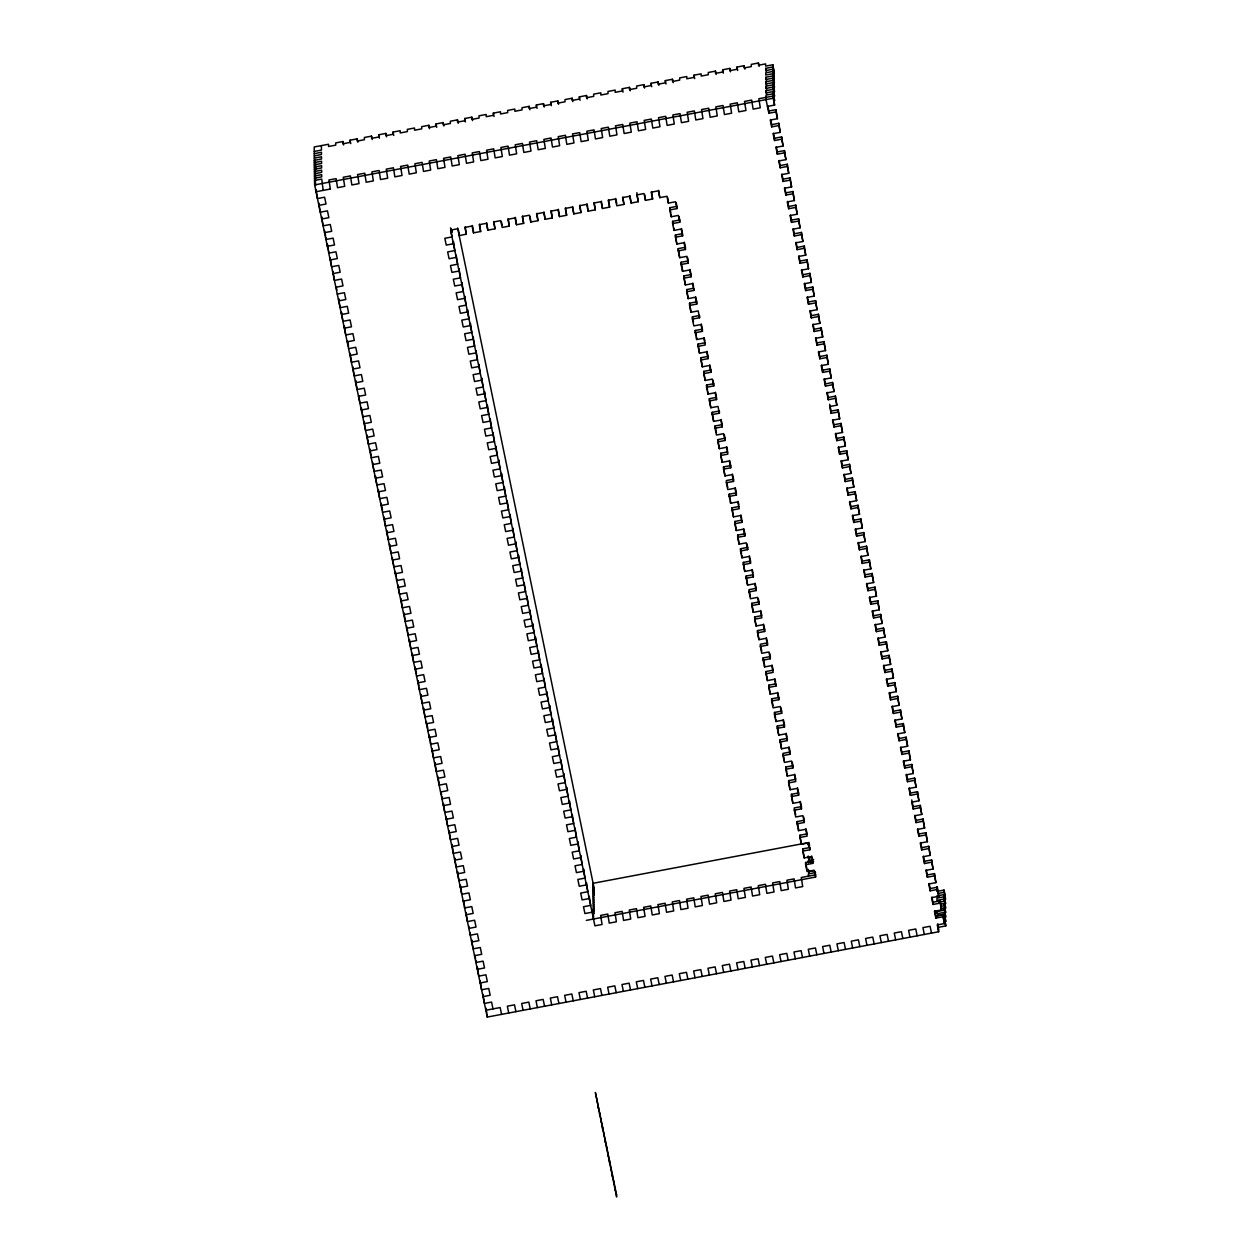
<?xml version="1.0" encoding="UTF-8"?>
<svg xmlns="http://www.w3.org/2000/svg" width="1260" height="1260" viewBox="0 0 1260 1260"><rect width="100%" height="100%" fill="white"/><g stroke="black" fill="none" stroke-linecap="round" stroke-linejoin="round"><path stroke-width="1.5" d="M343.586 144.963L342.877 141.545L335.711 142.9L335.743 145.136L328.577 146.491L328.545 144.254L314.228 146.963L314.622 184.921L487.258 1017.072L938.653 931.754L937.913 923.879M342.877 141.545L342.909 143.782L350.075 142.427L350.044 140.191L357.21 138.836L357.919 142.254M372.251 139.545L371.543 136.127L364.376 137.482L364.408 139.718L357.241 141.073L357.21 138.836M371.543 136.127L371.574 138.364L378.724 137.009L378.709 134.773L385.875 133.418L386.584 136.836M385.875 133.418L385.891 135.655L393.057 134.3L393.041 132.064L400.207 130.709L400.223 132.946L407.39 131.591L407.374 129.355L414.54 128L414.556 130.237L421.722 128.882L421.706 126.646L428.873 125.291L429.565 128.709M428.873 125.291L428.888 127.528L436.055 126.173L436.023 123.937L443.189 122.582L443.898 126M458.231 123.291L457.522 119.873L450.356 121.228L450.387 123.464L443.221 124.819L443.189 122.582M457.522 119.873L457.553 122.11L464.719 120.755L464.688 118.519L471.854 117.18L472.563 120.582M471.854 117.18L471.886 119.401L479.052 118.046L479.02 115.826L486.187 114.471L486.218 116.692L493.369 115.337L493.353 113.116L500.519 111.762L500.535 113.983L507.701 112.628L507.685 110.407L514.852 109.053L514.867 111.274L522.034 109.919L522.018 107.698L529.184 106.344L529.893 109.746M529.184 106.344L529.2 108.565L536.366 107.21L536.351 104.989L543.501 103.635L544.21 107.037M543.501 103.635L543.533 105.856L550.699 104.501L550.667 102.28L557.833 100.926L558.542 104.328M572.875 101.619L572.166 98.217L565 99.572L565.031 101.792L557.865 103.147L557.833 100.926M572.166 98.217L572.197 100.438L579.364 99.083L579.332 96.862L586.498 95.508L587.207 98.91M586.498 95.508L586.53 97.729L593.696 96.374L593.665 94.153L600.831 92.799L600.847 95.02L608.013 93.665L607.997 91.445L615.163 90.09L615.179 92.326L622.346 90.972L622.33 88.736L629.496 87.381L630.205 90.783M644.522 88.074L643.828 84.672L636.662 86.026L636.678 88.263L629.512 89.617L629.496 87.381M643.828 84.672L643.844 86.909L651.01 85.554L650.979 83.317L658.145 81.963L658.854 85.365M658.145 81.963L658.177 84.2L665.343 82.845L665.312 80.608L672.478 79.254L673.187 82.656M672.478 79.254L672.509 81.49L679.676 80.136L679.644 77.9L686.81 76.545L686.842 78.782L694.008 77.427L693.976 75.191L701.143 73.836L701.174 76.072L708.325 74.718L708.309 72.481L715.475 71.127L716.184 74.529M715.475 71.127L715.491 73.364L722.657 72.009L722.641 69.772L729.808 68.418L730.516 71.82M729.808 68.418L729.823 70.654L736.99 69.3L736.974 67.063L744.14 65.709L744.849 69.127M759.166 66.418L758.457 63L751.306 64.355L751.322 66.591L744.156 67.945L744.14 65.709M314.275 151.436L321.442 150.082L321.394 145.609M772.837 64.764L774.286 73.804L772.837 64.764L765.67 66.118L765.655 63.882L758.488 65.237L758.457 63M314.291 153.657L321.457 152.303L321.473 154.539L314.323 155.893M772.884 69.221L774.333 78.278L772.884 69.221L765.718 70.576L765.702 68.339L772.868 66.985M314.339 158.13L321.505 156.775L321.52 159.012L314.37 160.366L315.772 167.186M772.915 71.458L765.749 72.812L765.765 75.049L772.931 73.694L774.38 82.735L772.931 73.694M772.978 78.151L774.428 87.208L772.978 78.151L765.812 79.506L765.797 77.27L772.963 75.915M773.026 82.624L774.475 91.665L773.026 82.624L765.859 83.979L765.844 81.742L773.01 80.388M773.073 87.082L774.506 96.138L773.073 87.082L765.907 88.436L765.891 86.2L773.057 84.845M773.12 91.555L774.553 100.595L773.12 91.555L765.954 92.909L765.938 90.673L773.105 89.318M773.152 93.775L765.985 95.13L766.033 99.603L768.852 113.243L776.018 111.888L776.002 109.651L768.836 111.006L768.852 113.243M767.45 106.423L774.601 105.068L773.167 96.012L758.835 98.721L760.284 107.777L753.118 109.132L751.669 100.075L744.502 101.43L745.952 110.486L738.785 111.841L737.336 102.785L730.186 104.139L731.619 113.195L724.453 114.55L723.019 105.493L715.853 106.848L717.287 115.904L710.12 117.259L708.687 108.203L701.521 109.557L702.954 118.613L695.788 119.968L694.355 110.912L687.188 112.266L688.621 121.322L681.455 122.677L680.022 113.62L672.856 114.975L674.289 124.031L667.123 125.386L665.69 116.329L658.523 117.684L659.972 126.74L652.806 128.095L651.357 119.038L644.191 120.393L645.64 129.449L638.473 130.804L637.024 121.747L629.858 123.102L631.307 132.158L624.141 133.513L622.708 124.456L615.541 125.811L616.975 134.867L609.808 136.222L608.375 127.165L601.209 128.52L602.642 137.576L595.476 138.931L594.043 129.874L586.876 131.229L588.31 140.285L581.144 141.64L579.71 132.584L572.544 133.938L573.977 142.978L566.811 144.333L565.378 135.293L558.212 136.647L559.645 145.688L552.478 147.042L551.045 138.001L543.879 139.356L545.328 148.397L538.162 149.751L536.713 140.71L529.547 142.065L530.995 151.106L523.829 152.46L522.38 143.419L515.23 144.774L516.663 153.814L509.497 155.169L508.063 146.129L500.897 147.483L502.33 156.523L495.164 157.878L493.731 148.838L486.565 150.192L487.998 159.232L480.832 160.587L479.398 151.546L472.232 152.901L473.666 161.941L466.499 163.296L465.066 154.24L457.9 155.594L459.333 164.65L452.167 166.005L450.733 156.949L443.567 158.303L445.001 167.359L437.85 168.714L436.401 159.658L429.235 161.012L430.684 170.069L423.517 171.423L422.069 162.367L414.902 163.721L416.351 172.778L409.185 174.132L407.736 165.076L400.585 166.43L402.019 175.487L394.852 176.841L393.419 167.785L386.253 169.139L387.686 178.196L380.52 179.55L379.087 170.494L371.92 171.848L373.354 180.904L366.188 182.259L364.754 173.203L357.588 174.557L359.021 183.613L351.855 184.968L350.422 175.912L343.255 177.266L344.689 186.322L337.523 187.677L336.089 178.621L328.923 179.975L330.372 189.11M314.622 184.921L773.199 98.249L773.167 96.012M330.372 189.031L316.039 191.74L316.008 189.504L317.457 198.56L324.607 197.206L326.025 204.025L318.859 205.38L318.843 203.143L320.276 212.2L327.442 210.845L328.86 217.665L321.694 219.019L321.678 216.799L323.111 225.839L330.277 224.485L331.695 231.305L324.529 232.659M776.002 109.651L777.436 118.708L770.269 120.062L771.687 126.882L778.853 125.528L778.822 123.291L771.671 124.645L771.687 126.882M778.822 123.291L780.271 132.347L773.105 133.702L774.522 140.522L781.688 139.167L781.657 136.93L774.49 138.285L774.522 140.522M781.657 136.93L783.09 145.987L775.94 147.341L777.341 154.161L784.508 152.806L784.492 150.586L777.326 151.94L777.341 154.161M784.492 150.586L785.925 159.626L778.759 160.981L780.176 167.8L787.342 166.446L787.327 164.225L780.16 165.58L780.176 167.8M457.742 228.753L450.576 230.107L594.909 925.832L602.075 924.478L600.642 915.422L607.808 914.067L609.241 923.123L616.408 921.769L614.974 912.712L622.125 911.358L623.574 920.414L630.74 919.06L629.291 910.019L636.457 908.665L637.906 917.705L645.073 916.351L643.624 907.31L650.79 905.956L652.239 914.996L659.389 913.642L657.956 904.601L665.122 903.247L666.556 912.287L673.722 910.933L672.289 901.892L679.455 900.538L680.888 909.578L688.054 908.224L686.621 899.183L693.788 897.829L695.221 906.869L702.387 905.515L700.954 896.474L708.12 895.12L709.553 904.16L716.72 902.806L715.286 893.765L722.452 892.411L723.886 901.451L731.052 900.112L729.603 891.056L736.769 889.702L738.218 898.758L745.385 897.403L743.935 888.347L751.102 886.993L752.551 896.049L759.717 894.694L758.268 885.638L765.434 884.284L766.867 893.34L774.034 891.986L772.601 882.929L779.767 881.575L781.2 890.631L788.366 889.276L786.933 880.22L794.099 878.866L795.533 887.922L802.699 886.567L801.265 877.511L815.598 874.802L814.889 871.385M457.616 227.966L459.16 235.573L466.326 234.218L465.239 226.863M466.326 234.218L464.909 227.398L472.075 226.044L473.492 232.864L480.659 231.509L479.572 224.154M480.659 231.509L479.241 224.689L486.407 223.335L487.825 230.155L494.991 228.8L493.904 221.461M508.237 218.752L509.308 226.091L502.157 227.446L500.74 220.626L493.573 221.98L494.991 228.8M509.308 226.091L507.906 219.272L515.072 217.917L516.474 224.737L523.64 223.382L522.553 216.043M523.64 223.382L522.223 216.562L529.389 215.208L530.806 222.028L537.973 220.673L536.886 213.334M537.973 220.673L536.555 213.853L543.721 212.499L545.139 219.319L552.305 217.964L551.219 210.625M552.305 217.964L550.888 211.144L558.054 209.79L559.471 216.61L566.638 215.255L565.551 207.916M566.638 215.255L565.22 208.435L572.386 207.081L573.804 213.901L580.97 212.546L579.884 205.207M580.97 212.546L579.553 205.726L586.719 204.372L588.136 211.192L595.303 209.837L594.216 202.498M595.303 209.837L593.885 203.018L601.052 201.663L602.469 208.483L609.635 207.128L608.548 199.789M622.881 197.08L623.952 204.419L616.786 205.774L615.384 198.954L608.218 200.309L609.635 207.128M623.952 204.419L622.55 197.599L629.701 196.245L631.118 203.065L638.284 201.71L636.851 192.654M638.284 201.71L636.867 194.89L644.033 193.536L645.451 200.356L652.617 199.001L651.53 191.662M652.617 199.001L651.199 192.181L658.366 190.827L659.783 197.647L666.949 196.292L668.367 203.112L675.533 201.757L676.951 208.593L669.784 209.948L671.202 216.767L678.352 215.413L679.77 222.232L672.604 223.587L674.021 230.407L681.188 229.052L682.605 235.872L675.439 237.226L676.856 244.046L684.023 242.692L685.44 249.511L678.274 250.866L679.691 257.686L686.858 256.331L688.259 263.151L681.093 264.505L682.51 271.325L689.677 269.971L691.094 276.791L683.928 278.145L685.346 284.965L692.512 283.61L693.929 290.43L686.763 291.784L688.18 298.604L695.347 297.25L696.748 304.085L689.582 305.44L691 312.26L698.166 310.905L699.583 317.725L692.417 319.079L693.835 325.899L701.001 324.544L702.418 331.364L695.252 332.719L696.67 339.538L703.836 338.184L705.238 345.004L698.087 346.358L699.489 353.178L706.655 351.823L708.073 358.643L700.906 359.998L702.324 366.817L709.49 365.463L710.908 372.283L703.741 373.637L705.159 380.457L712.325 379.102L713.743 385.922L706.577 387.277L707.978 394.096L715.144 392.742L716.562 399.577L709.396 400.932L710.813 407.752L717.98 406.397L719.397 413.217L712.231 414.572L713.648 421.391L720.815 420.037L722.232 426.856L715.066 428.211L716.467 435.031L723.634 433.676L725.051 440.496L717.885 441.851L719.303 448.67L726.469 447.316L727.886 454.135L720.72 455.49L722.137 462.31L729.304 460.955L730.721 467.775L723.555 469.13L724.972 475.949L732.123 474.595L733.54 481.415L726.374 482.769L727.792 489.589L734.958 488.234L736.375 495.07L729.209 496.424L730.627 503.244L737.793 501.889L739.21 508.709L732.044 510.064L733.462 516.884L740.628 515.529L742.03 522.349L734.863 523.703L736.281 530.523L743.447 529.168L744.865 535.988L737.698 537.343L739.116 544.163L746.282 542.808L747.7 549.628L740.534 550.982L741.951 557.802L749.117 556.447L750.519 563.267L743.353 564.622L744.77 571.442L751.937 570.087L753.354 576.907L746.188 578.261L747.605 585.081L754.772 583.726L756.189 590.562L749.023 591.916L750.44 598.736L757.606 597.382L759.008 604.202L751.858 605.556L753.26 612.376L760.426 611.021L761.843 617.841L754.677 619.195L756.094 626.015L763.261 624.661L764.678 631.481L757.512 632.835L758.929 639.655L766.096 638.3L767.513 645.12L760.347 646.474L761.749 653.294L768.915 651.94L770.332 658.76L763.166 660.114L764.584 666.934L771.75 665.579L773.167 672.399L766.001 673.753L767.419 680.573L774.585 679.219L776.002 686.054L768.836 687.409L770.238 694.228L777.404 692.874L778.822 699.694L771.655 701.048L773.073 707.868L780.239 706.513L781.657 713.333L774.49 714.688L775.908 721.508L783.074 720.153L784.492 726.973L777.326 728.327L778.743 735.147L785.894 733.792L787.311 740.612L780.145 741.967L781.562 748.787L788.728 747.432L790.146 754.252L782.98 755.606L784.397 762.426L791.563 761.072L792.981 767.891L785.815 769.246L787.232 776.066L794.399 774.711L795.8 781.547L788.634 782.901L790.052 789.721L797.218 788.366L798.635 795.186L791.469 796.54L792.886 803.36L800.053 802.006L801.47 808.825L794.304 810.18L795.721 817L802.888 815.645L804.289 822.465L797.123 823.819L798.541 830.639L805.707 829.285L807.125 836.105L799.958 837.459L801.376 844.279L808.542 842.924L809.959 849.744L802.793 851.098L804.211 857.918L811.377 856.564L812.779 863.383L805.628 864.738L807.03 871.558L814.196 870.219L815.614 877.039L586.325 920.367M787.327 164.225L788.76 173.281L781.594 174.636L783.011 181.456L790.178 180.101L790.146 177.865L782.98 179.219L783.011 181.456M669.784 209.948L669.753 207.711L676.919 206.357L676.21 202.939M790.146 177.865L791.595 186.921L784.429 188.275L785.831 195.095L792.997 193.741L792.981 191.504L785.815 192.859L785.831 195.095M672.604 223.587L672.588 221.35L679.754 219.996L679.045 216.578M335.837 287.233L343.003 285.878L341.602 279.058L334.435 280.413L332.986 271.357L333.018 273.593L340.184 272.239L338.767 265.419L331.6 266.774L330.167 257.717L330.183 259.954L337.349 258.599L335.932 251.78L328.766 253.134L328.75 250.898M792.981 191.504L794.414 200.56L787.248 201.915L788.665 208.735L795.832 207.38L795.816 205.144L788.65 206.498L788.665 208.735M337.255 294.052L344.421 292.698L345.839 299.518L338.672 300.872L338.656 298.636L340.09 307.692L347.256 306.337L348.673 313.157L341.507 314.512L341.476 312.291L342.925 321.332L350.091 319.977L351.493 326.812L344.342 328.151L344.311 325.93L345.744 334.987L352.91 333.632L354.328 340.452L347.161 341.807M675.439 237.226L675.423 234.99L682.573 233.636L682.605 235.872M795.816 205.144L797.249 214.2L790.083 215.555L791.5 222.374L798.667 221.02L798.635 218.783L791.469 220.138L791.5 222.374M678.274 250.866L678.242 248.63L685.409 247.275L684.353 242.156M798.635 218.783L800.084 227.839L792.918 229.194L794.335 236.014L801.486 234.659L801.47 232.423L794.304 233.777L794.335 236.014M681.093 264.505L681.077 262.269L688.244 260.914L687.535 257.512M801.47 232.423L802.903 241.479L795.737 242.834L797.155 249.653L804.321 248.299L804.305 246.078L797.139 247.432L797.155 249.653M683.928 278.145L683.912 275.909L691.078 274.554L690.008 269.451M804.305 246.078L805.738 255.118L798.572 256.473L799.99 263.293L807.156 261.954L807.125 259.718L799.958 261.072L799.99 263.293M348.579 348.626L355.745 347.272L357.163 354.091L349.996 355.446L349.965 353.209L351.036 358.328M686.763 291.784L686.731 289.564L693.898 288.209L693.929 290.43M807.125 259.718L808.573 268.774L801.407 270.128L802.825 276.948L809.975 275.593L809.959 273.357L802.793 274.712L802.825 276.948M689.582 305.44L689.567 303.203L696.733 301.849L695.678 296.73M809.959 273.357L811.393 282.413L804.226 283.768L805.644 290.587L812.81 289.233L812.794 286.996L805.628 288.351L805.644 290.587M692.417 319.079L692.401 316.843L699.568 315.488L699.583 317.725M812.794 286.996L814.228 296.053L807.061 297.407L808.479 304.227L815.645 302.873L815.614 300.636L808.447 301.99L808.479 304.227M695.252 332.719L695.221 330.482L702.387 329.128L701.332 324.009M358.486 396.364L365.652 395.01L364.234 388.19L357.068 389.545L355.635 380.488L355.651 382.725L362.817 381.37L361.399 374.551L354.233 375.905L352.8 366.849L352.832 369.085L359.998 367.731L358.58 360.911L351.414 362.266L351.382 360.029M815.614 300.636L817.063 309.692L809.897 311.047L811.314 317.866L818.48 316.512L818.449 314.275L811.283 315.63L811.314 317.866M698.087 346.358L698.056 344.122L705.222 342.767M818.449 314.275L819.882 323.332L812.716 324.686L814.133 331.506L821.3 330.151L821.284 327.915L814.117 329.269L814.133 331.506M700.906 359.998L700.891 357.761L708.057 356.407L706.986 351.304M821.284 327.915L822.717 336.971L815.551 338.326L816.968 345.145L824.135 343.791L824.103 341.57L816.953 342.925L816.968 345.145M703.741 373.637L703.71 371.401L710.876 370.046L709.821 364.943M824.103 341.57L825.552 350.611L818.386 351.965L819.803 358.801L826.969 357.446L826.938 355.21L819.772 356.564L819.803 358.801M706.577 387.277L706.545 385.056L713.711 383.702L713.002 380.284M826.938 355.21L828.371 364.266L821.221 365.62L822.622 372.44L829.789 371.086L829.773 368.849L822.607 370.204L822.622 372.44M371.227 457.758L378.378 456.403L379.795 463.223L372.629 464.578M709.396 400.932L709.38 398.695L716.546 397.341L716.562 399.577M829.773 368.849L831.206 377.905L824.04 379.26L825.457 386.08L832.624 384.725L832.592 382.489L825.442 383.843L825.457 386.08M712.231 414.572L712.199 412.335L719.365 410.981L719.397 413.217M832.592 382.489L834.041 391.545L826.875 392.899L828.292 399.719L835.459 398.365L835.427 396.128L828.261 397.483L828.292 399.719M715.066 428.211L715.034 425.974L722.201 424.62L721.145 419.501M835.427 396.128L836.861 405.184L829.71 406.539L831.112 413.359L838.278 412.004L838.262 409.768L831.096 411.122L831.112 413.359M717.885 441.851L717.869 439.614L725.035 438.259L724.327 434.858M838.262 409.768L839.695 418.824L832.529 420.178L833.947 426.998L841.113 425.644L841.097 423.407L833.931 424.762L833.947 426.998M382.536 512.316L389.702 510.962L391.12 517.797L383.953 519.151L383.938 516.915L384.993 522.034M720.72 455.49L720.704 453.253L727.855 451.899M841.097 423.407L842.531 432.463L835.364 433.818L836.782 440.638L843.948 439.283L843.917 437.062L836.75 438.417L836.782 440.638M723.555 469.13L723.524 466.893L730.69 465.554L729.635 460.435M843.917 437.062L845.365 446.103L838.199 447.458L839.601 454.293L846.767 452.938L846.751 450.702L839.585 452.056L839.601 454.293M732.454 474.075L733.525 479.194L726.358 480.548L726.374 482.769M846.751 450.702L848.185 459.758L841.019 461.113L842.436 467.933L849.602 466.578L849.586 464.341L842.42 465.696L842.436 467.933M729.209 496.424L729.193 494.188L736.36 492.833L735.289 487.715M849.586 464.341L851.02 473.398L843.853 474.752L845.271 481.572L852.437 480.217L852.406 477.981L845.239 479.335L845.271 481.572M732.044 510.064L732.013 507.827L739.179 506.473M852.406 477.981L853.855 487.037L846.689 488.392L848.106 495.212L855.256 493.857L855.241 491.62L848.075 492.975L848.106 495.212M734.863 523.703L734.848 521.467L742.014 520.112L742.03 522.349M855.241 491.62L856.674 500.677L849.508 502.031L850.925 508.851L858.092 507.497L858.076 505.26L850.909 506.615L850.925 508.851M737.698 537.343L737.683 535.106L744.849 533.752L743.778 528.633M858.076 505.26L859.509 514.316L852.343 515.671L853.76 522.49L860.927 521.136L860.895 518.899L853.729 520.254L853.76 522.49M740.534 550.982L740.502 548.746L747.668 547.391L746.959 543.989M860.895 518.899L862.344 527.956L855.178 529.31L856.595 536.13L863.761 534.775L863.73 532.555L856.564 533.909L856.595 536.13M405.184 621.463L412.351 620.109L413.768 626.929L406.602 628.283M743.353 564.622L743.337 562.401L750.503 561.047L749.448 555.928M863.73 532.555L865.163 541.595L857.997 542.95L859.414 549.785L866.581 548.431L866.565 546.194L859.399 547.549L859.414 549.785M746.188 578.261L746.172 576.04L753.338 574.686L753.354 576.907M866.565 546.194L867.998 555.25L860.832 556.605L862.25 563.425L869.416 562.07L869.384 559.834L862.218 561.188L862.25 563.425M755.102 583.207L756.158 588.326L748.991 589.68L749.023 591.916M869.384 559.834L870.833 568.89L863.667 570.245L865.084 577.064L872.251 575.71L872.219 573.473L865.053 574.828L865.084 577.064M751.858 605.556L751.826 603.319L758.992 601.965L758.284 598.547M872.219 573.473L873.653 582.529L866.486 583.884L867.904 590.704L875.07 589.349L875.054 587.113L867.888 588.467L867.904 590.704M416.493 676.022L423.659 674.667L425.077 681.487L417.91 682.841L417.895 680.605L418.95 685.723M754.677 619.195L754.661 616.959L761.827 615.605L760.756 610.486M875.054 587.113L876.487 596.169L869.321 597.524L870.739 604.343L877.905 602.989L877.873 600.752L870.723 602.107L870.739 604.343M757.512 632.835L757.481 630.598L764.647 629.244L763.591 624.125M877.873 600.752L879.322 609.808L872.156 611.163L873.574 617.983L880.74 616.628L880.708 614.408L873.542 615.746L873.574 617.983M766.427 637.78L767.482 642.884L760.316 644.238L760.347 646.474M880.708 614.408L882.142 623.448L874.991 624.803L876.393 631.622L883.559 630.268L883.543 628.047L876.377 629.401L876.393 631.622M763.166 660.114L763.15 657.893L770.317 656.539L769.608 653.121M883.543 628.047L884.977 637.087L877.811 638.442L879.228 645.277L886.394 643.923L886.363 641.687L879.212 643.041L879.228 645.277M427.817 730.595L434.983 729.241L436.401 736.06L429.235 737.415L429.219 735.178L430.274 740.297M766.001 673.753L765.97 671.533L773.136 670.178L772.081 665.059M886.363 641.687L887.812 650.743L880.645 652.097L882.063 658.917L889.229 657.562L889.198 655.326L882.031 656.68L882.063 658.917M768.836 687.409L768.805 685.172L775.971 683.818L776.002 686.054M889.198 655.326L890.647 664.382L883.481 665.737L884.882 672.556L892.048 671.202L892.033 668.966L884.867 670.32L884.882 672.556M771.655 701.048L771.64 698.812L778.806 697.457L777.735 692.338M892.033 668.966L893.466 678.022L886.3 679.376L887.717 686.196L894.883 684.841L894.868 682.605L887.702 683.959L887.717 686.196M774.49 714.688L774.475 712.451L781.625 711.097L780.932 707.695M894.868 682.605L896.301 691.661L889.135 693.016L890.552 699.835L897.718 698.481L897.687 696.245L890.521 697.599L890.552 699.835M439.141 785.153L446.308 783.799L447.725 790.619L440.559 791.973M777.326 728.327L777.294 726.091L784.46 724.736L783.405 719.617M897.687 696.245L899.136 705.301L891.97 706.655L893.371 713.475L900.538 712.12L900.522 709.9L893.356 711.254L893.371 713.475M780.145 741.967L780.129 739.73L787.295 738.376L787.311 740.612M900.522 709.9L901.955 718.94L894.789 720.295L896.206 727.115L903.373 725.76L903.357 723.539L896.191 724.894L896.206 727.115M789.059 746.912L790.13 752.031L782.964 753.385L782.98 755.606M903.357 723.539L904.79 732.58L897.624 733.934L899.042 740.77L906.208 739.415L906.176 737.179L899.01 738.533L899.042 740.77M785.815 769.246L785.783 767.025L792.949 765.67L792.241 762.253M906.176 737.179L907.625 746.235L900.459 747.59L901.876 754.409L909.027 753.055L909.011 750.818L901.845 752.173L901.876 754.409M788.634 782.901L788.618 780.664L795.784 779.31L794.713 774.191M909.011 750.818L910.444 759.874L903.278 761.229L904.696 768.049L911.862 766.694L911.846 764.458L904.68 765.812L904.696 768.049M791.469 796.54L791.453 794.304L798.62 792.949L797.548 787.831M911.846 764.458L913.279 773.514L906.113 774.869L907.531 781.688L914.697 780.334L914.665 778.097L907.499 779.452L907.531 781.688M800.384 801.47L801.439 806.589L794.273 807.943L794.304 810.18M914.665 778.097L916.114 787.153L908.948 788.508L910.366 795.328L917.532 793.973L917.5 791.737L910.334 793.091L910.366 795.328M797.123 823.819L797.107 821.583L804.274 820.228L803.565 816.827M917.5 791.737L918.934 800.793L911.767 802.148L913.185 808.967L920.351 807.613L920.336 805.392L913.169 806.746L913.185 808.967M799.958 837.459L799.942 835.222L807.109 833.868L806.038 828.765M463.192 901.12L470.358 899.766L468.94 892.931L461.774 894.285L460.341 885.244L460.373 887.465L467.539 886.111L466.121 879.291L458.955 880.645L457.506 871.605L457.537 873.826L464.704 872.471L463.286 865.651L456.12 867.006L454.687 857.95L454.702 860.186L461.869 858.832L460.451 852.012L453.285 853.367L453.269 851.13M920.336 805.392L921.769 814.433L914.603 815.787L916.02 822.607L923.186 821.252L923.155 819.031L915.989 820.386L916.02 822.607M808.778 846.074L808.069 842.672L593.113 883.292L593.491 919.012M802.793 851.098L802.762 848.878L809.928 847.523L809.959 849.744M923.155 819.031L924.604 828.072L917.438 829.427L918.855 836.262L926.021 834.908L925.99 832.671L918.823 834.025L918.855 836.262M811.818 857.619L808.243 858.296L808.211 856.06L808.92 859.478M813.645 859.509L808.258 860.533L808.29 862.753M805.628 864.738L805.597 862.517L812.763 861.163L811.708 856.044M810.086 862.423L813.661 861.745M925.99 832.671L927.423 841.727L920.257 843.082L921.674 849.901L928.841 848.547L928.825 846.311L921.658 847.665L921.674 849.901M808.385 871.684L813.755 870.676M815.567 872.566L808.4 873.92L808.432 876.157M928.825 846.311L930.258 855.367L923.092 856.721L924.509 863.541L931.675 862.186L931.644 859.95L924.494 861.304L924.509 863.541M474.516 955.678L481.682 954.324L480.265 947.504L473.099 948.859L471.665 939.803L471.681 942.039L478.847 940.684L477.43 933.865L470.279 935.219L470.248 932.983M931.644 859.95L933.093 869.006L925.927 870.361L927.344 877.181L934.51 875.826L934.479 873.589L927.313 874.944L927.344 877.181M934.479 873.589L935.912 882.646L928.762 884L930.163 890.82L937.33 889.466L937.314 887.229L930.148 888.583L930.163 890.82M944.055 890.08L945.504 899.136L944.055 890.08L936.889 891.434L936.841 886.977L937.913 892.096M938.716 893.324L944.086 892.316M936.936 895.907L944.102 894.553L945.551 903.609L944.102 894.553M937.314 887.229L938.747 896.285L931.581 897.64L932.998 904.459L940.165 903.105L940.149 900.884L932.983 902.239L932.998 904.459M944.134 896.789L936.967 898.128L936.983 900.364L944.149 899.01L945.598 908.066L944.149 899.01M938.794 902.255L944.181 901.246M940.621 904.16L944.197 903.483L945.63 912.539L944.197 903.483M940.637 906.381L944.228 905.719M940.669 908.617L944.244 907.94L945.677 916.996L944.244 907.94M940.149 900.884L941.582 909.925L934.416 911.279L935.833 918.099L943 916.744L942.968 914.524L935.802 915.878L935.833 918.099M944.291 912.413L945.725 921.469L944.291 912.413L937.125 913.768L937.109 911.531L944.275 910.177M937.156 915.989L944.323 914.65M485.84 1010.252L500.173 1007.543L501.59 1014.442M942.968 914.524L944.417 923.58L937.251 924.919L938.653 931.754M938.606 927.281L945.772 925.927L944.339 916.87L945.772 925.927M773.199 98.249L774.601 105.068M776.018 111.888L777.436 118.708M778.853 125.528L780.271 132.347M781.688 139.167L783.09 145.987M784.508 152.806L785.925 159.626M787.342 166.446L788.76 173.281M790.178 180.101L791.595 186.921M792.997 193.741L794.414 200.56M795.832 207.38L797.249 214.2M798.667 221.02L800.084 227.839M801.486 234.659L802.903 241.479M804.321 248.299L805.738 255.118M807.156 261.954L808.573 268.774M809.975 275.593L811.393 282.413M812.81 289.233L814.228 296.053M815.645 302.873L817.063 309.692M818.48 316.512L819.882 323.332M821.3 330.151L822.717 336.971M824.135 343.791L825.552 350.611M826.969 357.446L828.371 364.266M829.789 371.086L831.206 377.905M832.624 384.725L834.041 391.545M835.459 398.365L836.861 405.184M838.278 412.004L839.695 418.824M841.113 425.644L842.531 432.463M843.948 439.283L845.365 446.103M846.767 452.938L848.185 459.758M849.602 466.578L851.02 473.398M852.437 480.217L853.855 487.037M855.256 493.857L856.674 500.677M858.092 507.497L859.509 514.316M860.927 521.136L862.344 527.956M863.761 534.775L865.163 541.595M866.581 548.431L867.998 555.25M869.416 562.07L870.833 568.89M872.251 575.71L873.653 582.529M875.07 589.349L876.487 596.169M877.905 602.989L879.322 609.808M880.74 616.628L882.142 623.448M883.559 630.268L884.977 637.087M886.394 643.923L887.812 650.743M889.229 657.562L890.647 664.382M892.048 671.202L893.466 678.022M894.883 684.841L896.301 691.661M897.718 698.481L899.136 705.301M900.538 712.12L901.955 718.94M903.373 725.76L904.79 732.58M906.208 739.415L907.625 746.235M909.027 753.055L910.444 759.874M911.862 766.694L913.279 773.514M914.697 780.334L916.114 787.153M917.532 793.973L918.934 800.793M920.351 807.613L921.769 814.433M923.186 821.252L924.604 828.072M926.021 834.908L927.423 841.727M928.841 848.547L930.258 855.367M931.675 862.186L933.093 869.006M934.51 875.826L935.912 882.646M937.33 889.466L938.747 896.285M940.165 903.105L941.582 909.925M943 916.744L944.417 923.58M765.702 68.339L766.411 71.757M765.797 77.27L766.505 80.687M765.844 81.742L766.553 85.145M765.891 86.2L766.6 89.617M937.109 911.531L937.818 914.949M765.938 90.673L766.647 94.075M767.765 105.887L768.836 111.006M770.6 119.527L771.671 124.645M773.435 133.182L774.49 138.285M776.27 146.821L777.326 151.94M779.09 160.461L780.16 165.58M781.924 174.101L782.98 179.219M784.76 187.74L785.815 192.859M787.579 201.38L788.65 206.498M790.414 215.035L791.469 220.138M793.249 228.674L794.304 233.777M796.068 242.314L797.139 247.432M798.903 255.953L799.958 261.072M801.738 269.593L802.793 274.712M804.557 283.232L805.628 288.351M807.392 296.872L808.447 301.99M810.227 310.527L811.283 315.63M813.047 324.166L814.117 329.269M815.881 337.806L816.953 342.925M818.717 351.445L819.772 356.564M821.536 365.085L822.607 370.204M824.371 378.724L825.442 383.843M827.206 392.364L828.261 397.483M829.678 404.302L831.096 411.122M832.86 419.659L833.931 424.762M835.695 433.298L836.75 438.417M838.53 446.938L839.585 452.056M841.349 460.577L842.42 465.696M844.184 474.217L845.239 479.335M847.019 487.856L848.075 492.975M849.839 501.512L850.909 506.615M852.673 515.151L853.729 520.254M855.508 528.79L856.564 533.909M858.328 542.43L859.399 547.549M861.163 556.069L862.218 561.188M863.998 569.709L865.053 574.828M866.817 583.348L867.888 588.467M869.652 597.004L870.723 602.107M872.487 610.643L873.542 615.746M875.306 624.283L876.377 629.401M878.141 637.922L879.212 643.041M880.976 651.562L882.031 656.68M883.811 665.201L884.867 670.32M886.631 678.841L887.702 683.959M889.466 692.496L890.521 697.599M892.3 706.135L893.356 711.254M895.12 719.775L896.191 724.894M897.955 733.414L899.01 738.533M900.79 747.054L901.845 752.173M903.609 760.693L904.68 765.812M906.444 774.333L907.499 779.452M909.279 787.988L910.334 793.091M911.752 799.911L913.169 806.746M914.933 815.267L915.989 820.386M917.768 828.907L918.823 834.025M920.587 842.546L921.658 847.665M923.422 856.186L924.494 861.304M926.258 869.825L927.313 874.944M929.092 883.481L930.148 888.583M931.912 897.12L932.983 902.239M934.747 910.76L935.802 915.878M937.582 924.399L938.637 929.518M931.486 933.109L930.085 926.273L922.918 927.628L924.336 934.463M736.974 67.063L737.683 70.466M917.17 935.818L915.752 928.982L908.586 930.337L910.003 937.172M722.641 69.772L723.35 73.174M902.837 938.511L901.42 931.691L894.253 933.046L895.671 939.865M888.505 941.22L887.087 934.4L879.921 935.755L881.339 942.575M693.976 75.191L694.685 78.593M874.172 943.929L872.755 937.109L865.589 938.464L867.006 945.283M859.84 946.638L858.422 939.818L851.256 941.173L852.673 947.992M665.312 80.608L666.02 84.011M845.507 949.347L844.09 942.527L836.939 943.882L838.341 950.702M681.518 228.517L682.227 231.934M692.842 283.091L693.551 286.493M704.167 337.648L704.875 341.066M715.475 392.222L716.184 395.64M726.799 446.796L727.508 450.198M738.124 501.354L738.832 504.772M740.943 514.994L741.652 518.411M752.267 569.567L752.976 572.969M774.916 678.699L775.624 682.117M786.224 733.273L786.933 736.675M808.873 842.404L809.581 845.806M650.979 83.317L651.688 86.719M831.175 952.056L829.773 945.236L822.607 946.591L824.008 953.411M808.353 869.463L809.062 872.865M667.627 197.474L668.367 203.112M669.753 207.711L670.824 212.83M672.588 221.35L673.297 224.752M675.423 234.99L676.856 244.046M678.242 248.63L679.691 257.686M681.077 262.269L682.133 267.388M683.912 275.909L685.346 284.965M686.731 289.564L688.18 298.604M689.567 303.203L691 312.26M692.401 316.843L693.457 321.961M695.221 330.482L696.292 335.601M698.056 344.122L699.489 353.178M700.891 357.761L702.324 366.817M703.71 371.401L705.159 380.457M706.545 385.056L707.6 390.159M709.38 398.695L710.813 407.752M712.199 412.335L713.648 421.391M715.034 425.974L716.452 432.794M717.869 439.614L719.303 448.67M720.704 453.253L722.137 462.31M723.524 466.893L724.972 475.949M726.705 482.249L727.776 487.368M729.193 494.188L730.249 499.306M732.013 507.827L733.462 516.884M734.848 521.467L736.281 530.523M737.683 535.106L739.116 544.163M740.502 548.746L741.573 553.865M743.337 562.401L744.77 571.442M746.172 576.04L747.605 585.081M749.353 591.381L750.409 596.5M751.826 603.319L753.26 612.376M754.661 616.959L756.094 626.015M757.481 630.598L758.929 639.655M760.678 645.955L761.733 651.058M763.15 657.893L764.206 662.996M765.97 671.533L767.419 680.573M768.805 685.172L770.238 694.228M771.64 698.812L773.057 705.631M774.475 712.451L775.53 717.57M777.294 726.091L778.743 735.147M780.129 739.73L781.562 748.787M783.31 755.087L784.366 760.205M785.783 767.025L786.854 772.128M788.618 780.664L790.052 789.721M791.453 794.304L792.886 803.36M794.635 809.644L795.69 814.763M797.107 821.583L798.163 826.702M799.942 835.222L801.376 844.279M802.762 848.878L804.211 857.918M805.597 862.517L807.014 869.337M658.697 190.307L659.783 197.647M816.858 954.765L815.441 947.945L808.274 949.3L809.692 956.119M644.726 194.717L645.451 200.356M622.33 88.736L623.038 92.138M802.525 957.474L801.108 950.654L793.942 952.009L795.359 958.828M630.031 195.725L631.118 203.065M788.193 960.183L786.775 953.363L779.609 954.718L781.027 961.538M615.715 198.434L616.77 203.553M773.86 962.892L772.443 956.072L765.277 957.427L766.694 964.246M601.382 201.143L602.469 208.483M579.332 96.862L580.041 100.264M759.528 965.601L758.11 958.781L750.944 960.136L752.362 966.956M587.05 203.852L587.759 207.254M745.195 968.31L743.778 961.49L736.612 962.845L738.029 969.664M572.717 206.561L573.804 213.901M550.667 102.28L551.376 105.682M730.863 971.019L729.461 964.199L722.295 965.554L723.697 972.373M558.385 209.27L559.471 216.61M536.351 104.989L537.043 108.391M716.53 973.728L715.129 966.908L707.962 968.263L709.38 975.082M544.052 211.979L545.139 219.319M702.214 976.437L700.796 969.617L693.63 970.972L695.048 977.792M530.082 216.389L530.806 222.028M687.881 979.146L686.464 972.326L679.298 973.681L680.715 980.5M515.403 217.397L516.474 224.737M493.353 113.116L494.062 116.519M673.549 981.855L672.131 975.035L664.965 976.39L666.383 983.209M501.417 221.807L502.126 225.209M659.216 984.564L657.799 977.744L650.633 979.099L652.05 985.918M486.738 222.799L487.825 230.155M464.688 118.519L465.397 121.936M644.884 987.273L643.466 980.453L636.3 981.808L637.717 988.628M472.405 225.508L473.114 228.926M630.551 989.982L629.134 983.162L621.983 984.517L623.385 991.336M458.435 229.934L459.16 235.573M436.023 123.937L436.732 127.355M616.219 992.691L614.817 985.871L607.651 987.226L609.053 994.045M594.184 888.41L458.672 233.084M593.145 885.528L594.2 890.647M593.161 887.764L594.232 892.883M593.192 889.985L594.247 895.104M593.208 892.222L593.917 895.639M593.24 894.458L593.948 897.86M593.255 896.695L593.964 900.097M593.287 898.915L593.995 902.333M593.303 901.152L594.011 904.57M593.334 903.389L594.043 906.79M593.35 905.625L594.058 909.027M593.381 907.846L594.09 911.264M593.397 910.082L594.106 913.5M451.238 229.052L451.946 232.454L451.93 230.233M450.56 227.871L451.994 236.927L444.827 238.282L446.245 245.101L453.411 243.747L453.38 241.511L454.828 250.567L447.662 251.921L449.08 258.741L456.246 257.386L456.215 255.15L457.648 264.206L450.481 265.561L451.899 272.38L459.065 271.026L459.049 268.805L460.483 277.846L453.316 279.2L454.734 286.02L461.9 284.666L461.869 282.445L463.318 291.501L456.151 292.856L457.569 299.675L464.735 298.321L464.704 296.084L466.137 305.141L458.971 306.495L460.388 313.315L467.555 311.96L467.539 309.724L468.972 318.78L461.806 320.135L463.223 326.954L470.389 325.6L470.358 323.363L471.807 332.419L464.641 333.774L466.058 340.594L473.224 339.239L473.193 337.003L474.626 346.059L467.476 347.413L468.877 354.233L476.044 352.879L476.028 350.642L477.461 359.698L470.295 361.053L471.712 367.873L478.879 366.518L478.863 364.298L480.296 373.338L473.13 374.692L474.548 381.512L481.714 380.158L481.682 377.937L483.131 386.993L475.965 388.348L477.367 395.168L484.533 393.813L484.517 391.577L485.951 400.633L478.784 401.987L480.202 408.807L487.368 407.452L487.352 405.216L488.785 414.272L481.619 415.627L483.037 422.447L490.203 421.092L490.172 418.856L491.62 427.912L484.454 429.266L485.856 436.086L493.022 434.731L493.006 432.495L494.44 441.551L487.273 442.906L488.691 449.726L495.857 448.371L495.841 446.134L497.275 455.191L490.108 456.545L491.526 463.365L498.692 462.01L498.661 459.79L500.11 468.83L492.944 470.185L494.361 477.005L501.512 475.666L501.496 473.429L502.929 482.485L495.763 483.84L497.18 490.66L504.347 489.305L504.331 487.069L505.764 496.125L498.598 497.48L500.015 504.299L507.181 502.945L507.15 500.708L508.599 509.764L501.433 511.119L502.85 517.939L510.016 516.584L509.985 514.348L511.418 523.404L504.252 524.759L505.669 531.578L512.836 530.224L512.82 527.987L514.253 537.043L507.087 538.398L508.505 545.218L515.671 543.863L515.639 541.627L517.088 550.683L509.922 552.038L511.34 558.857L518.506 557.503L518.474 555.282L519.908 564.322L512.741 565.677L514.159 572.512L521.325 571.158L521.309 568.922L522.742 577.978L515.576 579.332L516.994 586.152L524.16 584.798L524.128 582.561L525.577 591.617L518.411 592.972L519.829 599.791L526.995 598.437L526.963 596.201L528.397 605.257L521.246 606.611L522.648 613.431L529.814 612.077L529.798 609.84L531.232 618.896L524.066 620.251L525.483 627.07L532.649 625.716L532.634 623.48L534.067 632.536L526.9 633.89L528.318 640.71L535.484 639.356L535.453 637.119L536.902 646.175L529.736 647.53L531.137 654.349L538.303 652.995L538.288 650.774L539.721 659.815L532.555 661.169L533.972 668.005L541.138 666.65L541.123 664.414L542.556 673.47L535.39 674.824L536.807 681.644L543.973 680.29L543.942 678.053L545.391 687.109L538.225 688.464L539.626 695.284L546.793 693.929L546.777 691.693L548.21 700.749L541.044 702.103L542.462 708.923L549.628 707.569L549.612 705.332L551.045 714.388L543.879 715.743L545.297 722.563L552.463 721.208L552.431 718.972L553.88 728.028L546.714 729.383L548.131 736.202L555.282 734.848L555.266 732.611L556.699 741.667L549.533 743.022L550.951 749.842L558.117 748.487L558.101 746.266L559.534 755.307L552.368 756.662L553.786 763.497L560.952 762.142L560.92 759.906L562.37 768.962L555.203 770.317L556.621 777.136L563.787 775.782L563.755 773.545L565.189 782.602L558.023 783.956L559.44 790.776L566.606 789.422L566.591 787.185L568.024 796.241L560.858 797.596L562.275 804.415L569.441 803.061L569.41 800.824L570.859 809.881L563.692 811.235L565.11 818.055L572.276 816.7L572.245 814.464L573.678 823.52L566.512 824.875L567.929 831.694L575.096 830.34L575.08 828.119L576.513 837.16L569.347 838.514L570.764 845.334L577.93 843.98L577.899 841.759L579.348 850.799L572.182 852.154L573.599 858.989L580.765 857.635L580.734 855.398L582.167 864.455L575.017 865.809L576.418 872.629L583.585 871.274L583.569 869.038L585.002 878.094L577.836 879.448L579.253 886.268L586.42 884.914L586.404 882.677L587.837 891.733L580.671 893.088L582.088 899.908L589.255 898.553L589.223 896.317L590.672 905.373L583.506 906.728L584.908 913.547L592.074 912.193L592.058 909.956L593.476 916.776M601.902 995.4L600.485 988.58L593.318 989.935L594.736 996.755M587.569 998.109L586.152 991.289L578.986 992.644L580.403 999.464M393.041 132.064L393.75 135.481M573.237 1000.818L571.819 993.998L564.653 995.353L566.071 1002.172M378.709 134.773L379.418 138.19M558.904 1003.527L557.487 996.707L550.321 998.062L551.738 1004.881M544.572 1006.236L543.154 999.416L535.988 1000.771L537.406 1007.591M350.044 140.191L350.752 143.609M530.24 1008.945L528.822 1002.125L521.656 1003.48L523.073 1010.3M515.907 1011.654L514.505 1004.834L507.339 1006.189L508.741 1013.008M323.206 190.386L321.741 179.093L314.575 180.448L315.63 185.566M493.006 1008.898L491.589 1002.078L484.423 1003.433L482.99 994.376L483.005 996.613L490.172 995.258L488.754 988.439L481.588 989.777L480.154 980.737L480.17 982.957L487.337 981.603L485.919 974.783L478.769 976.138L477.32 967.097L477.351 969.318L484.517 967.964L483.1 961.144L475.933 962.498L475.902 960.262M314.685 159.831L315.756 164.95M315.803 169.423L314.386 162.587L321.552 161.233L321.568 163.469L314.401 164.824L315.473 169.942M315.488 172.179L314.433 167.06L321.599 165.706L321.615 167.942L314.449 169.297L315.52 174.415M315.536 176.636L314.48 171.518L321.647 170.163L321.662 172.399L314.496 173.754L315.567 178.873M315.583 181.109L314.527 175.99L321.694 174.636L321.709 176.873L314.543 178.227L315.614 183.346M324.497 230.438L325.568 235.557M328.387 249.196L327.332 244.078L327.348 246.314L334.514 244.96L333.113 238.14L325.946 239.494L325.915 237.258M336.168 286.713L336.877 290.115M347.492 341.271L348.563 346.39M358.816 395.845L359.903 403.184L367.07 401.83L368.487 408.649L361.321 410.004L361.289 407.783L362.36 412.886M370.141 450.403L371.196 455.522M372.613 462.341L374.047 471.397L381.213 470.043L382.63 476.863L375.464 478.217L375.448 475.981L376.882 485.037L384.048 483.683L385.466 490.502L378.299 491.857L378.268 489.62L379.717 498.676L386.883 497.322L388.285 504.142L381.118 505.496L381.103 503.276M381.449 504.976L382.52 510.095M392.773 559.534L393.86 566.89L401.026 565.535L402.444 572.355L395.278 573.709L395.246 571.473L396.317 576.592M404.098 614.108L405.153 619.227M406.57 626.047L407.626 631.165M415.422 668.682L416.477 673.785M426.731 723.24L427.801 728.359M438.055 777.814L439.11 782.933M440.89 791.453L441.599 794.855M449.726 834.089L450.466 839.727L457.632 838.372L459.034 845.192L451.883 846.547L451.852 844.31L452.907 849.429M463.522 900.585L464.231 904.003M474.847 955.159L475.555 958.561M485.809 1008.016L486.88 1013.135M815.598 874.802L815.614 877.039M812.763 861.163L812.779 863.383M808.069 842.672L808.101 844.893M804.274 820.228L804.289 822.465M801.439 806.589L801.47 808.825M798.62 792.949L798.635 795.186M798.525 828.403L798.541 830.639M792.949 765.67L792.981 767.891M790.13 752.031L790.146 754.252M787.201 773.845L787.232 776.066M784.46 724.736L784.492 726.973M781.625 711.097L781.657 713.333M778.806 697.457L778.822 699.694M775.876 719.271L775.908 721.508M770.317 656.539L770.332 658.76M767.482 642.884L767.513 645.12M764.647 629.244L764.678 631.481M764.568 664.713L764.584 666.934M758.992 601.965L759.008 604.202M756.158 588.326L756.189 590.562M750.503 561.047L750.519 563.267M747.668 547.391L747.7 549.628M744.849 533.752L744.865 535.988M741.919 555.566L741.951 557.802M736.36 492.833L736.375 495.07M733.525 479.194L733.54 481.415M730.69 465.554L730.721 467.775M730.595 501.008L730.627 503.244M725.035 438.259L725.051 440.496M722.201 424.62L722.232 426.856M713.711 383.702L713.743 385.922M710.876 370.046L710.908 372.283M708.057 356.407L708.073 358.643M707.962 391.876L707.978 394.096M702.387 329.128L702.418 331.364M696.733 301.849L696.748 304.085M696.638 337.302L696.67 339.538M691.078 274.554L691.094 276.791M688.244 260.914L688.259 263.151M685.409 247.275L685.44 249.511M682.495 269.089L682.51 271.325M679.754 219.996L679.77 222.232M676.919 206.357L676.951 208.593M674.005 228.17L674.021 230.407M671.17 214.531L671.202 216.767M615.179 1187.944L615.195 1190.18M613.762 1181.124L613.777 1183.361M612.344 1174.304L612.36 1176.541M610.927 1167.485L610.958 1169.721M609.509 1160.665L609.541 1162.901M608.092 1153.845L608.123 1156.082M606.674 1147.025L606.706 1149.246M605.273 1140.206L605.288 1142.426M603.855 1133.386L603.871 1135.606M602.438 1126.566L602.453 1128.787M601.02 1119.731L601.052 1121.967M599.602 1112.911L599.634 1115.147M598.185 1106.091L598.216 1108.328M588.105 208.955L588.136 211.192M596.783 1099.271L596.799 1101.508M487.226 1014.836L487.258 1017.072M473.461 230.627L473.492 232.864M468.83 926.163L468.862 928.399L476.028 927.045L474.61 920.225L467.444 921.58L465.995 912.524L466.027 914.76L473.193 913.406L471.776 906.586L464.609 907.94L464.594 905.704M449.017 830.671L449.048 832.907L456.215 831.553L454.797 824.733L447.631 826.087L446.197 817.031L446.213 819.268L453.38 817.913L451.962 811.093L444.796 812.448L443.363 803.392L443.378 805.628L450.544 804.274L449.143 797.438L441.976 798.793L441.945 796.572M437.708 776.113L437.724 778.333L444.89 776.979L443.473 770.159L436.306 771.514L434.873 762.457L434.889 764.694L442.055 763.34L440.653 756.52L433.487 757.874L432.038 748.818L432.07 751.054L439.236 749.7L437.819 742.88L430.652 744.235L430.621 741.998M426.384 721.539L426.4 723.775L433.566 722.421L432.148 715.601L424.998 716.956L423.549 707.899L423.58 710.136L430.747 708.781L429.329 701.946L422.163 703.301L420.73 694.26L420.745 696.481L427.912 695.126L426.494 688.306L419.328 689.661L419.312 687.44M415.06 666.965L415.091 669.202L422.258 667.847L420.84 661.027L413.674 662.382L412.225 653.326L412.256 655.562L419.423 654.208L418.005 647.388L410.839 648.742L409.405 639.686L409.421 641.923L416.587 640.568L415.17 633.748L408.004 635.103L407.988 632.866M403.735 612.407L403.767 614.644L410.933 613.289L409.516 606.454L402.349 607.808L400.916 598.768L400.932 600.988L408.098 599.634L406.681 592.814L399.514 594.169L398.081 585.112L398.113 587.349L405.263 585.995L403.862 579.175L396.695 580.529L396.664 578.293M392.427 557.833L392.443 560.07L399.609 558.716L398.191 551.896L391.025 553.25L389.592 544.194L389.608 546.43L396.774 545.076L395.372 538.256L388.206 539.611L386.757 530.554L386.788 532.791L393.955 531.437L392.537 524.617L385.371 525.971L385.339 523.735M369.779 448.702L369.81 450.938L376.976 449.584L375.559 442.764L368.392 444.119L366.959 435.062L366.975 437.299L374.141 435.944L372.724 429.124L365.558 430.479L364.124 421.423L364.14 423.659L371.306 422.305L369.889 415.469L362.723 416.824L362.707 414.603M616.581 1194.764L595.366 1092.451L616.612 1197L616.581 1194.764"/></g></svg>
